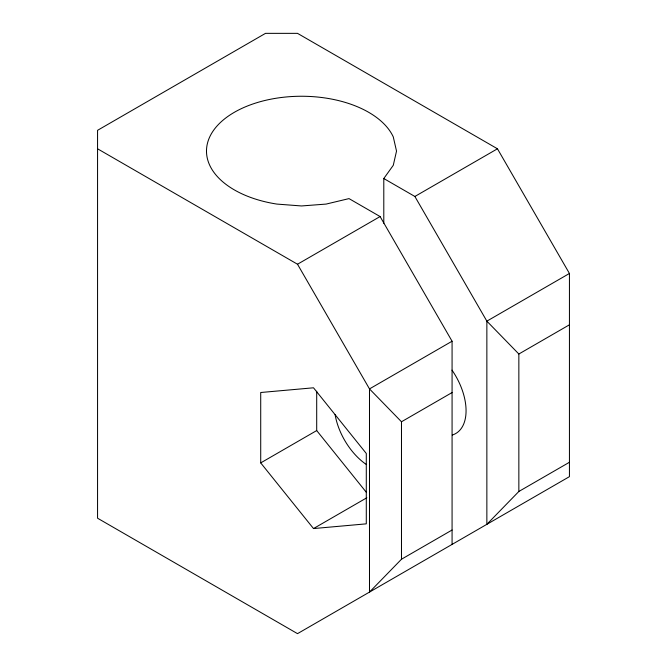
<?xml version="1.0" encoding="UTF-8"?>
<svg xmlns="http://www.w3.org/2000/svg" width="667" height="667" viewBox="0 0 667 667"><rect width="100%" height="100%" fill="white"/><g stroke="black" fill="none" stroke-linecap="round" stroke-linejoin="round"><path stroke-width="1" d="M383.792 223.27L383.792 178.531L393.28 165.299L396.523 151.101L393.28 136.902A95.014 54.852 0 0 0 234.325 112.314A95.014 54.852 0 0 0 276.913 204.085L301.509 205.953L326.096 204.085L349.016 198.608L380.098 216.55L452.076 341.229L452.076 544.405M452.076 530.023L401.484 559.229L369.493 592.088L369.493 388.911L297.507 264.232L97.557 148.791M569.443 462.264L518.851 491.471L486.86 524.329L486.86 321.152L414.874 196.473L383.792 178.531M297.507 264.232L380.098 216.55M414.874 196.473L497.457 148.791L569.443 273.47L569.443 476.647L297.507 633.65L97.557 518.209L97.557 130.323L265.516 33.35L297.507 33.35L497.457 148.791M452.076 341.229L369.493 388.911L401.484 421.769L401.484 559.229M569.443 273.47L486.86 321.152L518.851 354.01L518.851 491.471M260.714 462.89L260.714 392.504L313.507 387.794L366.291 453.46L366.291 523.845L313.507 528.564L260.714 462.89L316.7 430.565L316.7 391.237M401.484 421.769L452.076 392.555M518.851 354.01L569.443 324.796M313.507 528.564L366.825 497.774M316.7 430.565L366.233 492.179M452.009 370.135A49.767 28.731 60 0 1 452.293 435.026M366.15 464.382A49.767 28.731 60 0 1 335.109 414.649"/></g></svg>
